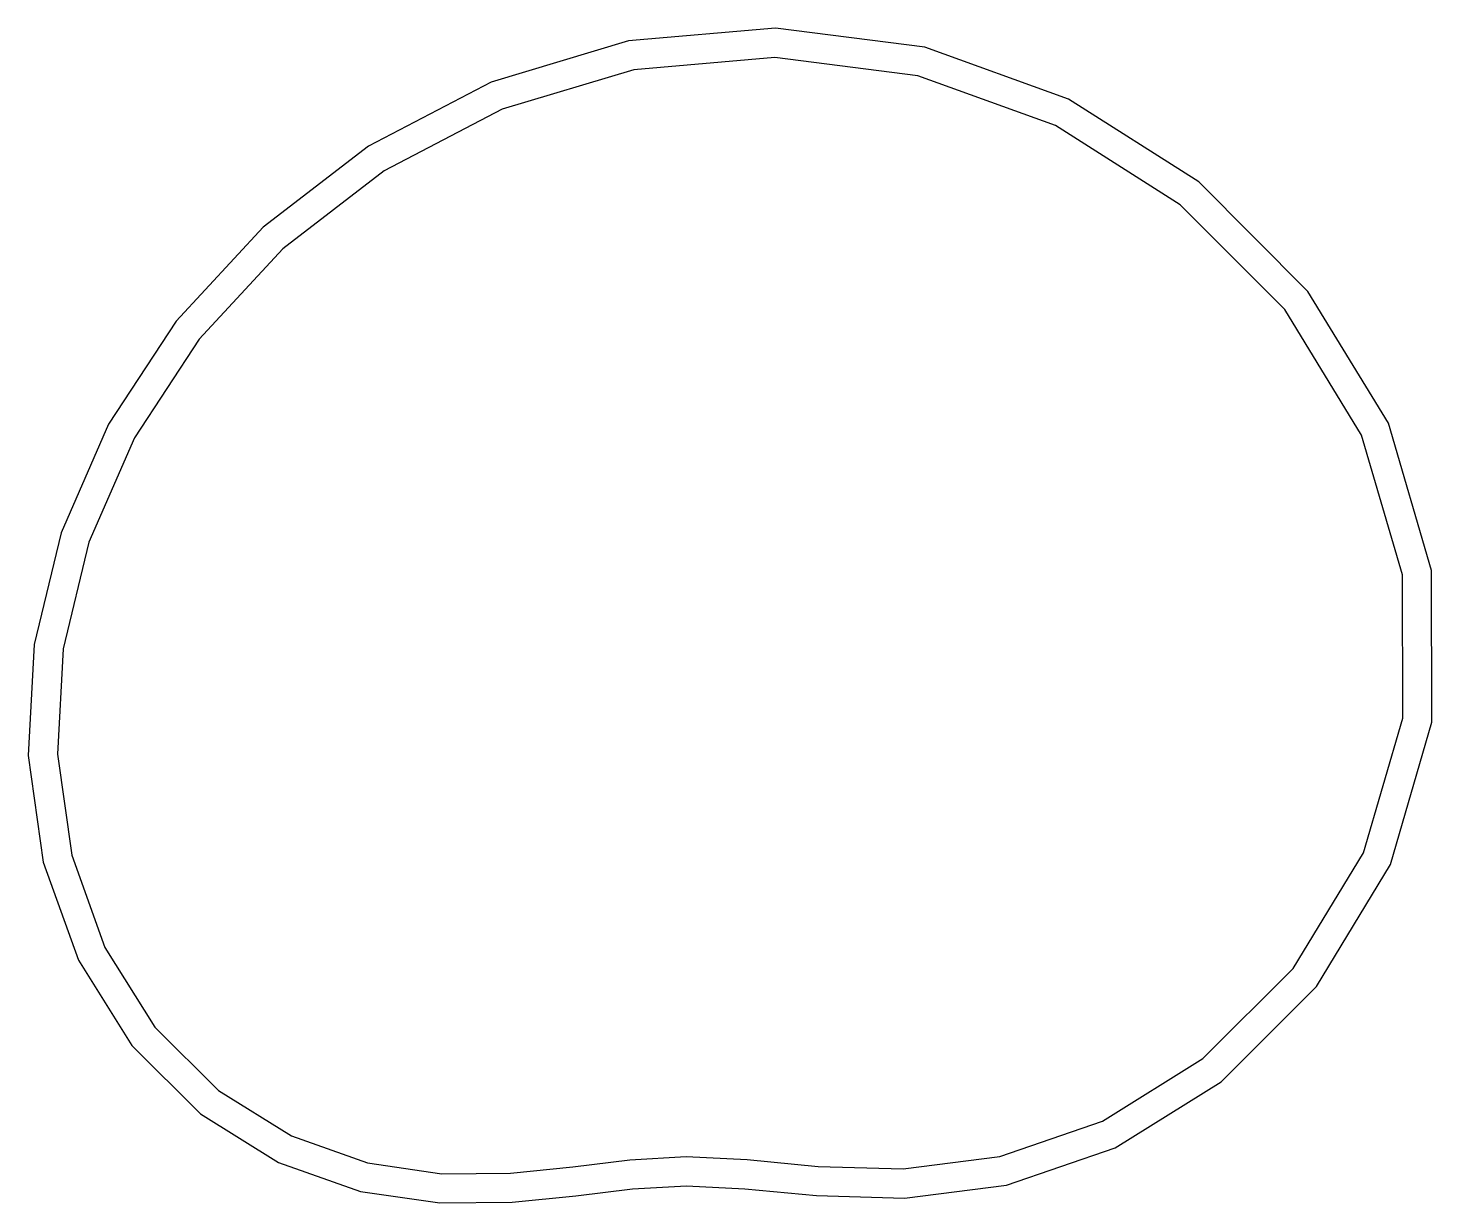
# Model space of a CAD drawing. Header units: millimetres. Extents: x -62 to 82, y -35 to 85.
import ezdxf

# ---------------------------------------------------------------- set-up
doc = ezdxf.new("R2010")
doc.units = ezdxf.units.MM
doc.layers.get('0').update_dxf_attribs({"linetype": 'CONTINUOUS'})

msp = doc.modelspace()

# ---------------------------------------------------------------- linework, layer by layer
for points in [[(14.79, 85.2), (-0.28, 83.88), (-14.37, 79.66), (-26.96, 73.1), (-37.77, 64.78), (-46.68, 55.15), (-53.61, 44.59), (-58.49, 33.42), (-61.26, 21.97), (-61.87, 10.58), (-60.33, -0.36), (-56.71, -10.42), (-51.22, -19.15), (-44.19, -26.16), (-36.17, -31.16), (-27.76, -34.12), (-19.62, -35.31), (-12.2, -35.24), (-5.67, -34.57), (0.13, -33.87), (5.66, -33.56), (11.67, -33.86), (19, -34.56), (28.04, -34.83), (38.51, -33.49), (49.64, -29.65), (60.54, -22.88), (70.3, -13.12), (77.9, -0.61), (82.15, 14.01), (82.12, 29.56), (77.68, 44.66), (69.42, 58.19), (58.22, 69.43), (44.86, 77.91), (30.12, 83.24)], [(14.73, 82.19), (0.28, 80.92), (-13.23, 76.87), (-25.34, 70.57), (-35.74, 62.55), (-44.31, 53.29), (-50.96, 43.16), (-55.63, 32.46), (-58.28, 21.54), (-58.86, 10.71), (-57.4, 0.36), (-54, -9.1), (-48.86, -17.27), (-42.32, -23.79), (-34.86, -28.44), (-27.04, -31.19), (-19.42, -32.31), (-12.37, -32.25), (-6, -31.59), (-0.13, -30.88), (5.65, -30.56), (11.89, -30.87), (19.18, -31.57), (27.89, -31.82), (37.82, -30.56), (48.35, -26.92), (58.66, -20.51), (67.93, -11.25), (75.13, 0.61), (79.15, 14.43), (79.12, 29.13), (74.91, 43.44), (67.05, 56.32), (56.33, 67.08), (43.53, 75.2), (29.41, 80.31)]]:
    msp.add_lwpolyline(points, close=True)

doc.saveas('drawing.dxf')
